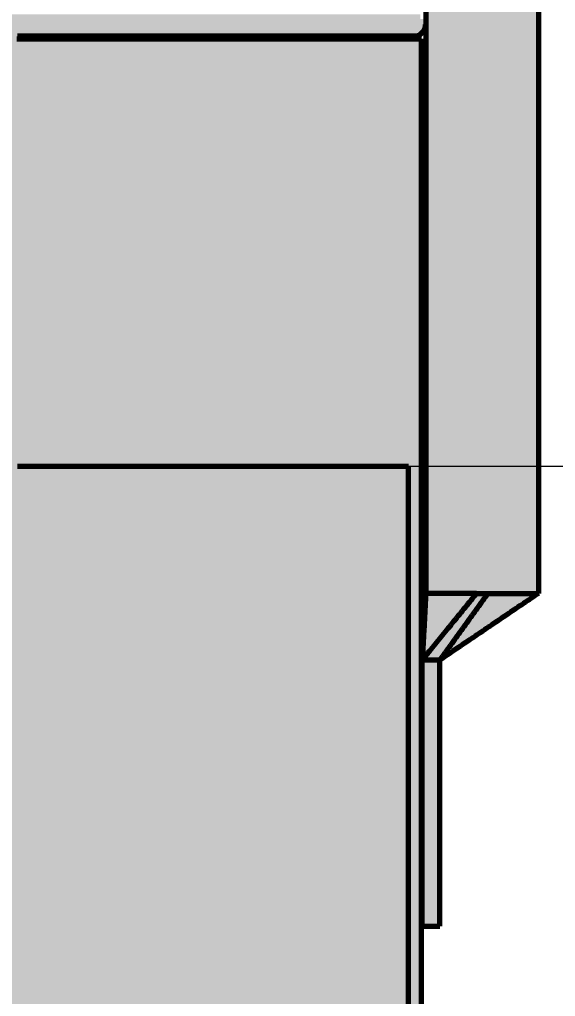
# Model space of a CAD drawing. Header units: millimetres. Extents: x 0 to 2208, y 0 to 420.
# Drawn here: x 2008.76 to 2020.85, y 267.97 to 289.98 of the extents above; entities that cross this region are included whole.
import ezdxf

# ---------------------------------------------------------------- set-up
doc = ezdxf.new("R2010")
doc.units = ezdxf.units.MM
for name, color, linetype, lineweight in [('01-VISIBLE', 7, 'CONTINUOUS', 70), ('04-COTA', 3, 'CONTINUOUS', 18), ('13-GRAFICA', 30, 'CONTINUOUS', 18)]:
    doc.layers.add(name, color=color, linetype=linetype, lineweight=lineweight)
doc.styles.add('ISO3098', font='isocpeur.ttf')
doc.dimstyles.new('FLAMA-IRAM', dxfattribs={"dimtxt": 3.5, "dimasz": 3.5, "dimexe": 2, "dimexo": 1.5, "dimgap": 1, "dimtad": 1, "dimdec": 1, "dimtxsty": 'ISO3098', "dimblk": 'IRAM_FLECHA', "dimblk1": 'IRAM_FLECHA', "dimblk2": 'IRAM_FLECHA', "dimcen": 2.5, "dimclrd": 256, "dimclre": 256, "dimclrt": 256, "dimazin": 3, "dimtfac": 1, "dimtmove": 0, "dimatfit": 3, "dimlwd": 18, "dimlwe": 18})

# ---------------------------------------------------------------- blocks, each defined once
blk = doc.blocks.new('IRAM_FLECHA')
blk.add_solid([(0, 0), (-1, 0.125), (-1, -0.125)])

msp = doc.modelspace()

# ---------------------------------------------------------------- hatches: boundary and pattern name
at = {"layer": '13-GRAFICA', "true_color": 0xb21820}
h = msp.add_hatch(color=7, dxfattribs=at)
h.dxf.hatch_style = 1
h.paths.add_polyline_path([(1987.5, 277), (1987.5, 327.7), (1987.6, 327.7), (1987.6, 328.5), (1987.7, 328.5), (1987.8, 329.9), (1987.9, 329.9), (1987.9, 330.1), (1988, 330.1), (1988, 330.4), (1988.1, 330.4), (1988.1, 330.6), (1988.2, 330.6), (1988.2, 330.9), (1988.3, 330.9), (1988.3, 331.1), (1988.4, 331.1), (1988.4, 331.4), (1988.5, 331.4), (1988.5, 331.6), (1988.6, 331.6), (1988.6, 331.9), (1988.7, 331.9), (1988.8, 332.2), (1989.1, 332.4), (1989.1, 332.6), (1989.2, 332.6), (1989.3, 332.9), (1989.6, 333.1), (1989.6, 333.3), (1989.9, 333.5), (1989.9, 333.7), (1990, 333.7), (1990.5, 334.3), (1990.7, 334.3), (1991.2, 334.9), (1991.4, 334.9), (1991.8, 335.4), (1992, 335.4), (1992.1, 335.6), (1992.3, 335.6), (1992.3, 335.7), (1992.5, 335.7), (1992.5, 335.8), (1992.7, 335.8), (1992.7, 335.9), (1993.3, 336.1), (1993.4, 336.3), (1993.6, 336.3), (1993.6, 336.4), (1993.8, 336.4), (1993.8, 336.5), (1994, 336.5), (1994, 336.6), (1994.7, 336.7), (1994.7, 336.8), (1995, 336.8), (1995, 336.9), (1995.3, 336.9), (1995.3, 337), (1995.6, 337), (1995.6, 337.1), (1996, 337.1), (1996, 337.2), (1996.3, 337.2), (1996.3, 337.3), (1997.3, 337.3), (1997.3, 337.4), (1998.3, 337.4), (1998.3, 337.5), (2009.7, 337.5), (2009.7, 337.4), (2011.7, 337.3), (2011.7, 337.2), (2012, 337.2), (2012, 337.1), (2012.4, 337.1), (2012.4, 337), (2012.7, 337), (2012.7, 336.9), (2013, 336.9), (2013, 336.8), (2013.3, 336.8), (2013.3, 336.7), (2014, 336.6), (2014, 336.5), (2014.6, 336.3), (2014.7, 336.1), (2014.9, 336.1), (2014.9, 336), (2015.1, 336), (2015.1, 335.9), (2015.3, 335.9), (2015.3, 335.8), (2015.9, 335.6), (2016, 335.4), (2016.2, 335.4), (2016.6, 334.9), (2016.8, 334.9), (2017.3, 334.3), (2017.5, 334.3), (2017.5, 334.2), (2018.1, 333.7), (2018.1, 333.5), (2018.4, 333.3), (2018.4, 333.1), (2018.7, 332.9), (2018.7, 332.7), (2018.9, 332.6), (2018.9, 332.4), (2019, 332.4), (2019, 332.3), (2019.2, 332.2), (2019.2, 332), (2019.4, 331.9), (2019.4, 331.6), (2019.5, 331.6), (2019.5, 331.4), (2019.6, 331.4), (2019.6, 331.1), (2019.7, 331.1), (2019.8, 330.6), (2019.9, 330.6), (2019.9, 330.4), (2020, 330.4), (2020, 330.1), (2020.1, 330.1), (2020.1, 329.9), (2020.2, 329.9), (2020.2, 329.2), (2020.3, 329.2), (2020.3, 328.5), (2020.4, 328.5), (2020.4, 327.7), (2020.5, 327.7), (2020.5, 277), (2020.3, 277), (2020.2, 276.8), (2020, 276.8), (2019.9, 276.6), (2019.7, 276.6), (2019.6, 276.4), (2019.4, 276.4), (2019.3, 276.2), (2019.1, 276.2), (2019, 276), (2018.8, 276), (2018.7, 275.8), (2018.5, 275.8), (2018.4, 275.6), (2018.2, 275.6), (2018.2, 269.5), (2017.8, 269.5), (2017.8, 275.6), (2017.9, 275.6), (2017.9, 328.1), (2017.8, 328.1), (2017.7, 329.3), (2017.6, 329.3), (2017.6, 329.6), (2017.5, 329.6), (2017.5, 329.8), (2017.4, 329.8), (2017.4, 330.1), (2017.3, 330.1), (2017.3, 330.3), (2017.2, 330.3), (2017.1, 330.8), (2016.8, 331), (2016.8, 331.2), (2016.7, 331.2), (2016.6, 331.5), (2016.3, 331.7), (2016.3, 331.9), (2016.2, 331.9), (2015.5, 332.7), (2015.3, 332.7), (2014.8, 333.3), (2014.6, 333.3), (2014.6, 333.4), (2014.2, 333.5), (2014.1, 333.7), (2013.9, 333.7), (2013.9, 333.8), (2013.7, 333.8), (2013.7, 333.9), (2013.5, 333.9), (2013.5, 334), (2013.3, 334), (2013.3, 334.1), (2013.1, 334.1), (2013.1, 334.2), (2012.9, 334.2), (2012.9, 334.3), (2012.6, 334.3), (2012.6, 334.4), (2012.2, 334.4), (2012.2, 334.5), (2011.9, 334.5), (2011.9, 334.6), (2011.6, 334.6), (2011.6, 334.7), (2011.2, 334.7), (2011.2, 334.8), (2009.3, 334.9), (2009.3, 335), (1998.7, 335), (1998.7, 334.9), (1996.8, 334.8), (1996.8, 334.7), (1996.4, 334.7), (1996.4, 334.6), (1996.1, 334.6), (1996.1, 334.5), (1995.8, 334.5), (1995.8, 334.4), (1995.1, 334.3), (1995.1, 334.2), (1994.9, 334.2), (1994.9, 334.1), (1994.7, 334.1), (1994.7, 334), (1994.5, 334), (1994.5, 333.9), (1993.9, 333.7), (1993.8, 333.5), (1993.2, 333.3), (1992.7, 332.7), (1992.5, 332.7), (1992.5, 332.6), (1991.7, 331.9), (1991.7, 331.7), (1991.4, 331.5), (1991.4, 331.3), (1991.2, 331.2), (1991.2, 331), (1990.9, 330.8), (1990.8, 330.3), (1990.7, 330.3), (1990.7, 330.1), (1990.6, 330.1), (1990.6, 329.8), (1990.5, 329.8), (1990.5, 329.6), (1990.4, 329.6), (1990.3, 328.9), (1990.2, 328.9), (1990.2, 328.1), (1990.1, 328.1), (1990.1, 275.6), (1990.2, 275.6), (1990.2, 269.5), (1989.8, 269.5), (1989.8, 275.6), (1989.6, 275.6), (1989.5, 275.8), (1989.3, 275.8), (1989.2, 276), (1989, 276), (1988.9, 276.2), (1988.7, 276.2), (1988.6, 276.4), (1988.4, 276.4), (1988.3, 276.6), (1988.1, 276.6), (1988, 276.8), (1987.8, 276.8), (1987.7, 277)])
h = msp.add_hatch(color=7, dxfattribs=at)
h.dxf.hatch_style = 1
h.paths.add_polyline_path([(2017.8, 290), (2017.9, 290), (2017.9, 289.7), (2017.8, 289.7), (2017.8, 289.6), (1990.2, 289.6), (1990.1, 289.8), (1990.2, 290.1), (2017.8, 290.1)])
h = msp.add_hatch(color=7, dxfattribs=at)
h.dxf.hatch_style = 1
h.paths.add_polyline_path([(2011, 289.6), (2011, 279.9), (2004.2, 279.9), (2004.2, 289.5), (2003.8, 289.5), (2003.8, 279.9), (1990.5, 279.9), (1990.5, 258.9), (2003.8, 258.9), (2003.8, 258.6), (2001.7, 258.6), (2001.7, 254), (2003.8, 254), (2003.8, 245.3), (1997.9, 245.3), (1997.9, 249.2), (1997.7, 249.2), (1997.7, 249.3), (1997.5, 249.3), (1997.5, 245.3), (1990.2, 245.3), (1990.2, 253.1), (1997, 253.1), (1997, 258.6), (1990.2, 258.6), (1990.2, 289.6)])
h = msp.add_hatch(color=7, dxfattribs=at)
h.dxf.hatch_style = 1
h.paths.add_polyline_path([(2015.4, 289.6), (2015.4, 279.9), (2011, 279.9), (2011, 289.6)])
h = msp.add_hatch(color=7, dxfattribs=at)
h.dxf.hatch_style = 1
h.paths.add_polyline_path([(2017.8, 289.6), (2017.8, 245.3), (2015.4, 245.3), (2015.4, 254.3), (2015.4, 258.3), (2015.4, 258.9), (2017.5, 258.9), (2017.5, 279.9), (2015.4, 279.9), (2015.4, 289.6)])
at = {"layer": '13-GRAFICA', "true_color": 0xffffff}
h = msp.add_hatch(color=7, dxfattribs=at)
h.dxf.hatch_style = 1
h.paths.add_polyline_path([(1990.5, 258.9), (1990.5, 279.9), (2017.5, 279.9), (2017.5, 258.9)])
at = {"layer": '13-GRAFICA', "true_color": 0xc81e2d}
h = msp.add_hatch(color=7, dxfattribs=at)
h.dxf.hatch_style = 1
h.paths.add_polyline_path([(2015.028, 276.784), (2014.781, 276.784), (2014.524, 276.784), (2014.26, 276.784), (2013.987, 276.784), (2013.705, 276.784), (2013.416, 276.784), (2013.119, 276.784), (2012.815, 276.784), (2012.504, 276.784), (2012.185, 276.784), (2011.86, 276.784), (2011.529, 276.784), (2011.191, 276.784), (2010.848, 276.784), (2010.499, 276.784), (2010.144, 276.784), (2009.785, 276.784), (2009.421, 276.784), (2009.052, 276.784), (2008.68, 276.784), (2008.303, 276.784), (2007.923, 276.784), (2007.54, 276.784), (2007.154, 276.784), (2006.766, 276.784), (2006.375, 276.784), (2005.982, 276.784), (2005.587, 276.784), (2005.192, 276.784), (2004.795, 276.784), (2004.398, 276.784), (2004, 276.784), (2003.602, 276.784), (2003.205, 276.784), (2002.808, 276.784), (2002.413, 276.784), (2002.018, 276.784), (2001.625, 276.784), (2001.234, 276.784), (2000.846, 276.784), (2000.46, 276.784), (2000.077, 276.784), (1999.697, 276.784), (1999.32, 276.784), (1998.948, 276.784), (1998.579, 276.784), (1998.215, 276.784), (1997.856, 276.784), (1997.501, 276.784), (1997.152, 276.784), (1996.809, 276.784), (1996.471, 276.784), (1996.14, 276.784), (1995.815, 276.784), (1995.496, 276.784), (1995.185, 276.784), (1994.881, 276.784), (1994.584, 276.784), (1994.295, 276.784), (1994.013, 276.784), (1993.74, 276.784), (1993.476, 276.784), (1993.219, 276.784), (1992.972, 276.784), (1992.734, 276.784), (1992.734, 277.178), (1992.734, 277.572), (1992.734, 277.967), (1992.734, 278.361), (1992.734, 278.755), (1992.734, 279.149), (1992.734, 279.543), (1992.972, 279.543), (1993.219, 279.543), (1993.476, 279.543), (1993.74, 279.543), (1994.013, 279.543), (1994.295, 279.543), (1994.584, 279.543), (1994.881, 279.543), (1995.185, 279.543), (1995.496, 279.543), (1995.815, 279.543), (1996.14, 279.543), (1996.471, 279.543), (1996.809, 279.543), (1997.152, 279.543), (1997.501, 279.543), (1997.856, 279.543), (1998.215, 279.543), (1998.579, 279.543), (1998.948, 279.543), (1999.32, 279.543), (1999.697, 279.543), (2000.077, 279.543), (2000.46, 279.543), (2000.846, 279.543), (2001.234, 279.543), (2001.625, 279.543), (2002.018, 279.543), (2002.413, 279.543), (2002.808, 279.543), (2003.205, 279.543), (2003.602, 279.543), (2004, 279.543), (2004.398, 279.543), (2004.795, 279.543), (2005.192, 279.543), (2005.587, 279.543), (2005.982, 279.543), (2006.375, 279.543), (2006.766, 279.543), (2007.154, 279.543), (2007.54, 279.543), (2007.923, 279.543), (2008.303, 279.543), (2008.68, 279.543), (2009.052, 279.543), (2009.421, 279.543), (2009.785, 279.543), (2010.144, 279.543), (2010.499, 279.543), (2010.848, 279.543), (2011.191, 279.543), (2011.529, 279.543), (2011.86, 279.543), (2012.185, 279.543), (2012.504, 279.543), (2012.815, 279.543), (2013.119, 279.543), (2013.416, 279.543), (2013.705, 279.543), (2013.987, 279.543), (2014.26, 279.543), (2014.524, 279.543), (2014.781, 279.543), (2015.028, 279.543), (2015.266, 279.543), (2015.266, 279.149), (2015.266, 278.755), (2015.266, 278.361), (2015.266, 277.967), (2015.266, 277.572), (2015.266, 277.178), (2015.266, 276.784)])
h = msp.add_hatch(color=7, dxfattribs=at)
h.dxf.hatch_style = 1
h.paths.add_polyline_path([(2017.423, 279.028), (2017.315, 279.028), (2017.198, 279.028), (2017.07, 279.028), (2016.932, 279.028), (2016.785, 279.028), (2016.628, 279.028), (2016.461, 279.028), (2016.285, 279.028), (2016.099, 279.028), (2015.904, 279.028), (2015.7, 279.028), (2015.488, 279.028), (2015.266, 279.028), (2015.266, 279.286), (2015.266, 279.543), (2015.488, 279.543), (2015.7, 279.543), (2015.904, 279.543), (2016.099, 279.543), (2016.285, 279.543), (2016.461, 279.543), (2016.628, 279.543), (2016.785, 279.543), (2016.932, 279.543), (2017.07, 279.543), (2017.198, 279.543), (2017.315, 279.543), (2017.423, 279.543), (2017.5, 279.543), (2017.5, 279.028)])
at = {"layer": '13-GRAFICA', "true_color": 0xffd200}
h = msp.add_hatch(color=7, dxfattribs=at)
h.dxf.hatch_style = 1
h.paths.add_polyline_path([(2015.028, 276.056), (2014.781, 276.056), (2014.524, 276.056), (2014.26, 276.056), (2013.987, 276.056), (2013.705, 276.056), (2013.416, 276.056), (2013.119, 276.056), (2012.815, 276.056), (2012.504, 276.056), (2012.185, 276.056), (2011.86, 276.056), (2011.529, 276.056), (2011.191, 276.056), (2010.848, 276.056), (2010.499, 276.056), (2010.144, 276.056), (2009.785, 276.056), (2009.421, 276.056), (2009.052, 276.056), (2008.68, 276.056), (2008.303, 276.056), (2007.923, 276.056), (2007.54, 276.056), (2007.154, 276.056), (2006.766, 276.056), (2006.375, 276.056), (2005.982, 276.056), (2005.587, 276.056), (2005.192, 276.056), (2004.795, 276.056), (2004.398, 276.056), (2004, 276.056), (2003.602, 276.056), (2003.205, 276.056), (2002.808, 276.056), (2002.413, 276.056), (2002.018, 276.056), (2001.625, 276.056), (2001.234, 276.056), (2000.846, 276.056), (2000.46, 276.056), (2000.077, 276.056), (1999.697, 276.056), (1999.32, 276.056), (1998.948, 276.056), (1998.579, 276.056), (1998.215, 276.056), (1997.856, 276.056), (1997.501, 276.056), (1997.152, 276.056), (1996.809, 276.056), (1996.471, 276.056), (1996.14, 276.056), (1995.815, 276.056), (1995.496, 276.056), (1995.185, 276.056), (1994.881, 276.056), (1994.584, 276.056), (1994.295, 276.056), (1994.013, 276.056), (1993.74, 276.056), (1993.476, 276.056), (1993.219, 276.056), (1992.972, 276.056), (1992.734, 276.056), (1992.734, 276.42), (1992.734, 276.784), (1992.972, 276.784), (1993.219, 276.784), (1993.476, 276.784), (1993.74, 276.784), (1994.013, 276.784), (1994.295, 276.784), (1994.584, 276.784), (1994.881, 276.784), (1995.185, 276.784), (1995.496, 276.784), (1995.815, 276.784), (1996.14, 276.784), (1996.471, 276.784), (1996.809, 276.784), (1997.152, 276.784), (1997.501, 276.784), (1997.856, 276.784), (1998.215, 276.784), (1998.579, 276.784), (1998.948, 276.784), (1999.32, 276.784), (1999.697, 276.784), (2000.077, 276.784), (2000.46, 276.784), (2000.846, 276.784), (2001.234, 276.784), (2001.625, 276.784), (2002.018, 276.784), (2002.413, 276.784), (2002.808, 276.784), (2003.205, 276.784), (2003.602, 276.784), (2004, 276.784), (2004.398, 276.784), (2004.795, 276.784), (2005.192, 276.784), (2005.587, 276.784), (2005.982, 276.784), (2006.375, 276.784), (2006.766, 276.784), (2007.154, 276.784), (2007.54, 276.784), (2007.923, 276.784), (2008.303, 276.784), (2008.68, 276.784), (2009.052, 276.784), (2009.421, 276.784), (2009.785, 276.784), (2010.144, 276.784), (2010.499, 276.784), (2010.848, 276.784), (2011.191, 276.784), (2011.529, 276.784), (2011.86, 276.784), (2012.185, 276.784), (2012.504, 276.784), (2012.815, 276.784), (2013.119, 276.784), (2013.416, 276.784), (2013.705, 276.784), (2013.987, 276.784), (2014.26, 276.784), (2014.524, 276.784), (2014.781, 276.784), (2015.028, 276.784), (2015.266, 276.784), (2015.266, 276.42), (2015.266, 276.056)])
at = {"layer": '13-GRAFICA', "true_color": 0xebebeb}
h = msp.add_hatch(color=7, dxfattribs=at)
h.dxf.hatch_style = 1
h.paths.add_polyline_path([(2013.567, 268.346), (2013.294, 268.346), (2013.014, 268.346), (2012.728, 268.346), (2012.435, 268.346), (2012.137, 268.346), (2011.833, 268.346), (2011.833, 268.736), (2011.833, 269.126), (2011.833, 269.516), (2011.833, 269.906), (2011.833, 270.296), (2012.137, 270.296), (2012.435, 270.296), (2012.728, 270.296), (2013.014, 270.296), (2013.294, 270.296), (2013.567, 270.296), (2013.834, 270.296), (2013.834, 269.906), (2013.834, 269.516), (2013.834, 269.126), (2013.834, 268.736), (2013.834, 268.346)])

# ---------------------------------------------------------------- linework, layer by layer
at = {"layer": '01-VISIBLE'}
for p, q in [((2017.925, 317.962), (2017.925, 277.05)), ((2020.465, 317.962), (2020.465, 277.05)), ((2017.505, 289.55), (2017.537, 289.614)), ((2017.825, 245.27), (2017.825, 289.55)), ((2017.538, 258.879), (2017.538, 279.921)), ((2017.845, 275.55), (2018.245, 275.55)), ((2017.845, 269.55), (2017.845, 275.55)), ((2018.245, 269.55), (2018.245, 275.55)), ((2017.845, 269.55), (2018.245, 269.55))]:
    msp.add_line(p, q, dxfattribs=at)
for points in [[(2008.7, 289.55), (2008.77, 289.55), (2008.839, 289.55), (2008.908, 289.55), (2008.977, 289.55), (2009.046, 289.55), (2009.115, 289.55), (2009.184, 289.55), (2009.254, 289.55), (2009.323, 289.55), (2009.392, 289.55), (2009.461, 289.55), (2009.53, 289.55), (2009.599, 289.55), (2009.668, 289.55), (2009.737, 289.55), (2009.806, 289.55), (2009.876, 289.55), (2009.945, 289.55), (2010.014, 289.55), (2010.083, 289.55), (2010.152, 289.55), (2010.221, 289.55), (2010.29, 289.55), (2010.36, 289.55), (2010.429, 289.55), (2010.498, 289.55), (2010.567, 289.55), (2010.636, 289.55), (2010.705, 289.55), (2010.774, 289.55), (2010.843, 289.55), (2010.912, 289.55), (2010.982, 289.55), (2011.051, 289.55), (2011.12, 289.55), (2011.189, 289.55), (2011.258, 289.55), (2011.327, 289.55), (2011.396, 289.55), (2011.466, 289.55), (2011.535, 289.55), (2011.604, 289.55), (2011.673, 289.55), (2011.742, 289.55), (2011.811, 289.55), (2011.88, 289.55), (2011.949, 289.55), (2012.018, 289.55), (2012.088, 289.55), (2012.157, 289.55), (2012.226, 289.55), (2012.295, 289.55), (2012.364, 289.55), (2012.433, 289.55), (2012.502, 289.55), (2012.572, 289.55), (2012.641, 289.55), (2012.71, 289.55), (2012.779, 289.55), (2012.848, 289.55), (2012.917, 289.55), (2012.986, 289.55), (2013.055, 289.55), (2013.124, 289.55), (2013.194, 289.55), (2013.263, 289.55), (2013.332, 289.55), (2013.401, 289.55), (2013.47, 289.55), (2013.539, 289.55), (2013.608, 289.55), (2013.678, 289.55), (2013.747, 289.55), (2013.816, 289.55), (2013.885, 289.55), (2013.954, 289.55), (2014.023, 289.55), (2014.092, 289.55), (2014.161, 289.55), (2014.23, 289.55), (2014.3, 289.55), (2014.369, 289.55), (2014.438, 289.55), (2014.507, 289.55), (2014.576, 289.55), (2014.645, 289.55), (2014.714, 289.55), (2014.784, 289.55), (2014.853, 289.55), (2014.922, 289.55), (2014.991, 289.55), (2015.06, 289.55), (2015.129, 289.55), (2015.198, 289.55), (2015.267, 289.55), (2015.336, 289.55), (2015.406, 289.55), (2015.475, 289.55), (2015.544, 289.55), (2015.613, 289.55), (2015.682, 289.55), (2015.751, 289.55), (2015.82, 289.55), (2015.889, 289.55), (2015.959, 289.55), (2016.028, 289.55), (2016.097, 289.55), (2016.166, 289.55), (2016.235, 289.55), (2016.304, 289.55), (2016.373, 289.55), (2016.442, 289.55), (2016.512, 289.55), (2016.581, 289.55), (2016.65, 289.55), (2016.719, 289.55), (2016.788, 289.55), (2016.857, 289.55), (2016.926, 289.55), (2016.995, 289.55), (2017.065, 289.55), (2017.134, 289.55), (2017.203, 289.55), (2017.272, 289.55), (2017.341, 289.55), (2017.41, 289.55), (2017.479, 289.55), (2017.549, 289.55), (2017.618, 289.55), (2017.687, 289.55), (2017.756, 289.55), (2017.825, 289.55)], [(2008.714, 289.614), (2008.783, 289.614), (2008.851, 289.614), (2008.919, 289.614), (2008.988, 289.614), (2009.056, 289.614), (2009.124, 289.614), (2009.193, 289.614), (2009.261, 289.614), (2009.329, 289.614), (2009.398, 289.614), (2009.466, 289.614), (2009.534, 289.614), (2009.603, 289.614), (2009.671, 289.614), (2009.739, 289.614), (2009.808, 289.614), (2009.876, 289.614), (2009.944, 289.614), (2010.013, 289.614), (2010.081, 289.614), (2010.149, 289.614), (2010.218, 289.614), (2010.286, 289.614), (2010.354, 289.614), (2010.423, 289.614), (2010.491, 289.614), (2010.559, 289.614), (2010.628, 289.614), (2010.696, 289.614), (2010.764, 289.614), (2010.832, 289.614), (2010.901, 289.614), (2010.969, 289.614), (2011.037, 289.614), (2011.106, 289.614), (2011.174, 289.614), (2011.242, 289.614), (2011.311, 289.614), (2011.379, 289.614), (2011.447, 289.614), (2011.516, 289.614), (2011.584, 289.614), (2011.652, 289.614), (2011.721, 289.614), (2011.789, 289.614), (2011.857, 289.614), (2011.926, 289.614), (2011.994, 289.614), (2012.062, 289.614), (2012.131, 289.614), (2012.199, 289.614), (2012.267, 289.614), (2012.336, 289.614), (2012.404, 289.614), (2012.472, 289.614), (2012.541, 289.614), (2012.609, 289.614), (2012.677, 289.614), (2012.746, 289.614), (2012.814, 289.614), (2012.882, 289.614), (2012.951, 289.614), (2013.019, 289.614), (2013.087, 289.614), (2013.156, 289.614), (2013.224, 289.614), (2013.292, 289.614), (2013.361, 289.614), (2013.429, 289.614), (2013.497, 289.614), (2013.565, 289.614), (2013.634, 289.614), (2013.702, 289.614), (2013.77, 289.614), (2013.839, 289.614), (2013.907, 289.614), (2013.975, 289.614), (2014.044, 289.614), (2014.112, 289.614), (2014.18, 289.614), (2014.249, 289.614), (2014.317, 289.614), (2014.385, 289.614), (2014.454, 289.614), (2014.522, 289.614), (2014.59, 289.614), (2014.659, 289.614), (2014.727, 289.614), (2014.795, 289.614), (2014.864, 289.614), (2014.932, 289.614), (2015, 289.614), (2015.069, 289.614), (2015.137, 289.614), (2015.205, 289.614), (2015.274, 289.614), (2015.342, 289.614), (2015.41, 289.614), (2015.479, 289.614), (2015.547, 289.614), (2015.615, 289.614), (2015.684, 289.614), (2015.752, 289.614), (2015.82, 289.614), (2015.889, 289.614), (2015.957, 289.614), (2016.025, 289.614), (2016.094, 289.614), (2016.162, 289.614), (2016.23, 289.614), (2016.299, 289.614), (2016.367, 289.614), (2016.435, 289.614), (2016.503, 289.614), (2016.572, 289.614), (2016.64, 289.614), (2016.708, 289.614), (2016.777, 289.614), (2016.845, 289.614), (2016.913, 289.614), (2016.982, 289.614), (2017.05, 289.614), (2017.118, 289.614), (2017.187, 289.614), (2017.255, 289.614), (2017.323, 289.614), (2017.392, 289.614), (2017.46, 289.614), (2017.528, 289.614), (2017.597, 289.614), (2017.665, 289.614)], [(2017.537, 289.614), (2017.558, 289.614), (2017.58, 289.614), (2017.601, 289.614), (2017.622, 289.614), (2017.644, 289.614), (2017.665, 289.614)], [(2008.713, 279.921), (2008.763, 279.921), (2008.813, 279.921), (2008.863, 279.921), (2008.913, 279.921), (2008.964, 279.921), (2009.014, 279.921), (2009.064, 279.921), (2009.114, 279.921), (2009.164, 279.921), (2009.214, 279.921), (2009.264, 279.921), (2009.314, 279.921), (2009.365, 279.921), (2009.415, 279.921), (2009.465, 279.921), (2009.515, 279.921), (2009.565, 279.921), (2009.615, 279.921), (2009.665, 279.921), (2009.716, 279.921), (2009.766, 279.921), (2009.816, 279.921), (2009.866, 279.921), (2009.916, 279.921), (2009.966, 279.921), (2010.016, 279.921), (2010.067, 279.921), (2010.117, 279.921), (2010.167, 279.921), (2010.217, 279.921), (2010.267, 279.921), (2010.317, 279.921), (2010.367, 279.921), (2010.418, 279.921), (2010.468, 279.921), (2010.518, 279.921), (2010.568, 279.921), (2010.618, 279.921), (2010.668, 279.921), (2010.718, 279.921), (2010.769, 279.921), (2010.819, 279.921), (2010.869, 279.921), (2010.919, 279.921), (2010.969, 279.921), (2011.019, 279.921), (2011.069, 279.921), (2011.12, 279.921), (2011.17, 279.921), (2011.22, 279.921), (2011.27, 279.921), (2011.32, 279.921), (2011.37, 279.921), (2011.42, 279.921), (2011.471, 279.921), (2011.521, 279.921), (2011.571, 279.921), (2011.621, 279.921), (2011.671, 279.921), (2011.721, 279.921), (2011.771, 279.921), (2011.822, 279.921), (2011.872, 279.921), (2011.922, 279.921), (2011.972, 279.921), (2012.022, 279.921), (2012.072, 279.921), (2012.122, 279.921), (2012.173, 279.921), (2012.223, 279.921), (2012.273, 279.921), (2012.323, 279.921), (2012.373, 279.921), (2012.423, 279.921), (2012.473, 279.921), (2012.523, 279.921), (2012.574, 279.921), (2012.624, 279.921), (2012.674, 279.921), (2012.724, 279.921), (2012.774, 279.921), (2012.824, 279.921), (2012.874, 279.921), (2012.925, 279.921), (2012.975, 279.921), (2013.025, 279.921), (2013.075, 279.921), (2013.125, 279.921), (2013.175, 279.921), (2013.225, 279.921), (2013.276, 279.921), (2013.326, 279.921), (2013.376, 279.921), (2013.426, 279.921), (2013.476, 279.921), (2013.526, 279.921), (2013.576, 279.921), (2013.627, 279.921), (2013.677, 279.921), (2013.727, 279.921), (2013.777, 279.921), (2013.827, 279.921), (2013.877, 279.921), (2013.927, 279.921), (2013.978, 279.921), (2014.028, 279.921), (2014.078, 279.921), (2014.128, 279.921), (2014.178, 279.921), (2014.228, 279.921), (2014.278, 279.921), (2014.329, 279.921), (2014.379, 279.921), (2014.429, 279.921), (2014.479, 279.921), (2014.529, 279.921), (2014.579, 279.921), (2014.629, 279.921), (2014.68, 279.921), (2014.73, 279.921), (2014.78, 279.921), (2014.83, 279.921), (2014.88, 279.921), (2014.93, 279.921), (2014.98, 279.921), (2015.031, 279.921), (2015.081, 279.921), (2015.131, 279.921), (2015.181, 279.921), (2015.231, 279.921), (2015.281, 279.921), (2015.331, 279.921), (2015.382, 279.921), (2015.432, 279.921), (2015.482, 279.921), (2015.532, 279.921), (2015.582, 279.921), (2015.632, 279.921), (2015.682, 279.921), (2015.732, 279.921), (2015.783, 279.921), (2015.833, 279.921), (2015.883, 279.921), (2015.933, 279.921), (2015.983, 279.921), (2016.033, 279.921), (2016.083, 279.921), (2016.134, 279.921), (2016.184, 279.921), (2016.234, 279.921), (2016.284, 279.921), (2016.334, 279.921), (2016.384, 279.921), (2016.434, 279.921), (2016.485, 279.921), (2016.535, 279.921), (2016.585, 279.921), (2016.635, 279.921), (2016.685, 279.921), (2016.735, 279.921), (2016.785, 279.921), (2016.836, 279.921), (2016.886, 279.921), (2016.936, 279.921), (2016.986, 279.921), (2017.036, 279.921), (2017.086, 279.921), (2017.136, 279.921), (2017.187, 279.921), (2017.237, 279.921), (2017.287, 279.921), (2017.337, 279.921), (2017.387, 279.921), (2017.437, 279.921), (2017.487, 279.921), (2017.538, 279.921)], [(2019.069, 277.05), (2019.036, 277.011), (2019.004, 276.971), (2018.972, 276.932), (2018.94, 276.892), (2018.908, 276.853), (2018.875, 276.813), (2018.843, 276.774), (2018.811, 276.734), (2018.779, 276.695), (2018.747, 276.655), (2018.714, 276.616), (2018.682, 276.576), (2018.65, 276.537), (2018.618, 276.497), (2018.586, 276.458), (2018.553, 276.418), (2018.521, 276.379), (2018.489, 276.339), (2018.457, 276.3), (2018.425, 276.261), (2018.392, 276.221), (2018.36, 276.182), (2018.328, 276.142), (2018.296, 276.103), (2018.264, 276.063), (2018.231, 276.024), (2018.199, 275.984), (2018.167, 275.945), (2018.135, 275.905), (2018.103, 275.866), (2018.07, 275.826), (2018.038, 275.787), (2018.006, 275.747), (2017.974, 275.708), (2017.942, 275.668), (2017.909, 275.629), (2017.877, 275.589), (2017.845, 275.55)], [(2017.925, 277.05), (2017.922, 277), (2017.92, 276.95), (2017.917, 276.9), (2017.914, 276.85), (2017.912, 276.8), (2017.909, 276.75), (2017.906, 276.7), (2017.904, 276.65), (2017.901, 276.6), (2017.898, 276.55), (2017.896, 276.5), (2017.893, 276.45), (2017.89, 276.4), (2017.888, 276.35), (2017.885, 276.3), (2017.882, 276.25), (2017.88, 276.2), (2017.877, 276.15), (2017.874, 276.1), (2017.872, 276.05), (2017.869, 276), (2017.866, 275.95), (2017.864, 275.9), (2017.861, 275.85), (2017.858, 275.8), (2017.856, 275.75), (2017.853, 275.7), (2017.85, 275.65), (2017.848, 275.6), (2017.845, 275.55)], [(2019.069, 277.05), (2019.017, 277.05), (2018.965, 277.05), (2018.913, 277.05), (2018.861, 277.05), (2018.809, 277.05), (2018.757, 277.05), (2018.705, 277.05), (2018.653, 277.05), (2018.601, 277.05), (2018.549, 277.05), (2018.497, 277.05), (2018.445, 277.05), (2018.393, 277.05), (2018.341, 277.05), (2018.289, 277.05), (2018.237, 277.05), (2018.185, 277.05), (2018.133, 277.05), (2018.081, 277.05), (2018.029, 277.05), (2017.977, 277.05), (2017.925, 277.05)], [(2020.465, 277.05), (2020.423, 277.022), (2020.381, 276.993), (2020.339, 276.965), (2020.297, 276.937), (2020.256, 276.908), (2020.214, 276.88), (2020.172, 276.852), (2020.13, 276.824), (2020.088, 276.795), (2020.046, 276.767), (2020.004, 276.739), (2019.962, 276.71), (2019.92, 276.682), (2019.879, 276.654), (2019.837, 276.625), (2019.795, 276.597), (2019.753, 276.569), (2019.711, 276.541), (2019.669, 276.512), (2019.627, 276.484), (2019.585, 276.456), (2019.543, 276.427), (2019.502, 276.399), (2019.46, 276.371), (2019.418, 276.342), (2019.376, 276.314), (2019.334, 276.286), (2019.292, 276.258), (2019.25, 276.229), (2019.208, 276.201), (2019.167, 276.173), (2019.125, 276.144), (2019.083, 276.116), (2019.041, 276.088), (2018.999, 276.059), (2018.957, 276.031), (2018.915, 276.003), (2018.873, 275.975), (2018.831, 275.946), (2018.79, 275.918), (2018.748, 275.89), (2018.706, 275.861), (2018.664, 275.833), (2018.622, 275.805), (2018.58, 275.776), (2018.538, 275.748), (2018.496, 275.72), (2018.454, 275.692), (2018.413, 275.663), (2018.371, 275.635), (2018.329, 275.607), (2018.287, 275.578), (2018.245, 275.55)], [(2019.321, 277.05), (2019.291, 277.008), (2019.262, 276.967), (2019.232, 276.925), (2019.202, 276.883), (2019.172, 276.842), (2019.142, 276.8), (2019.112, 276.758), (2019.082, 276.717), (2019.052, 276.675), (2019.022, 276.633), (2018.992, 276.592), (2018.963, 276.55), (2018.933, 276.508), (2018.903, 276.467), (2018.873, 276.425), (2018.843, 276.383), (2018.813, 276.342), (2018.783, 276.3), (2018.753, 276.258), (2018.723, 276.217), (2018.693, 276.175), (2018.664, 276.133), (2018.634, 276.092), (2018.604, 276.05), (2018.574, 276.008), (2018.544, 275.967), (2018.514, 275.925), (2018.484, 275.883), (2018.454, 275.842), (2018.424, 275.8), (2018.394, 275.758), (2018.365, 275.717), (2018.335, 275.675), (2018.305, 275.633), (2018.275, 275.592), (2018.245, 275.55)], [(2019.069, 277.05), (2019.111, 277.05), (2019.153, 277.05), (2019.195, 277.05), (2019.237, 277.05), (2019.279, 277.05), (2019.321, 277.05)], [(2019.321, 277.05), (2019.373, 277.05), (2019.425, 277.05), (2019.477, 277.05), (2019.529, 277.05), (2019.581, 277.05), (2019.633, 277.05), (2019.685, 277.05), (2019.737, 277.05), (2019.789, 277.05), (2019.841, 277.05), (2019.893, 277.05), (2019.945, 277.05), (2019.997, 277.05), (2020.049, 277.05), (2020.101, 277.05), (2020.153, 277.05), (2020.205, 277.05), (2020.257, 277.05), (2020.309, 277.05), (2020.361, 277.05), (2020.413, 277.05), (2020.465, 277.05)]]:
    msp.add_lwpolyline(points, dxfattribs=at)
msp.add_arc((2017.665, 289.87), 0.256, -90, 0, dxfattribs=at)

# ---------------------------------------------------------------- dimensions: what is measured, and where the dimension line sits
at = {"layer": '04-COTA'}
msp.add_linear_dim(base=(2036, 258.879), p1=(2015.185, 258.879), p2=(2015.185, 279.921), angle=90, dimstyle='FLAMA-IRAM', override={"dimlfac": 10}, dxfattribs=at).render()

doc.saveas('drawing.dxf')
